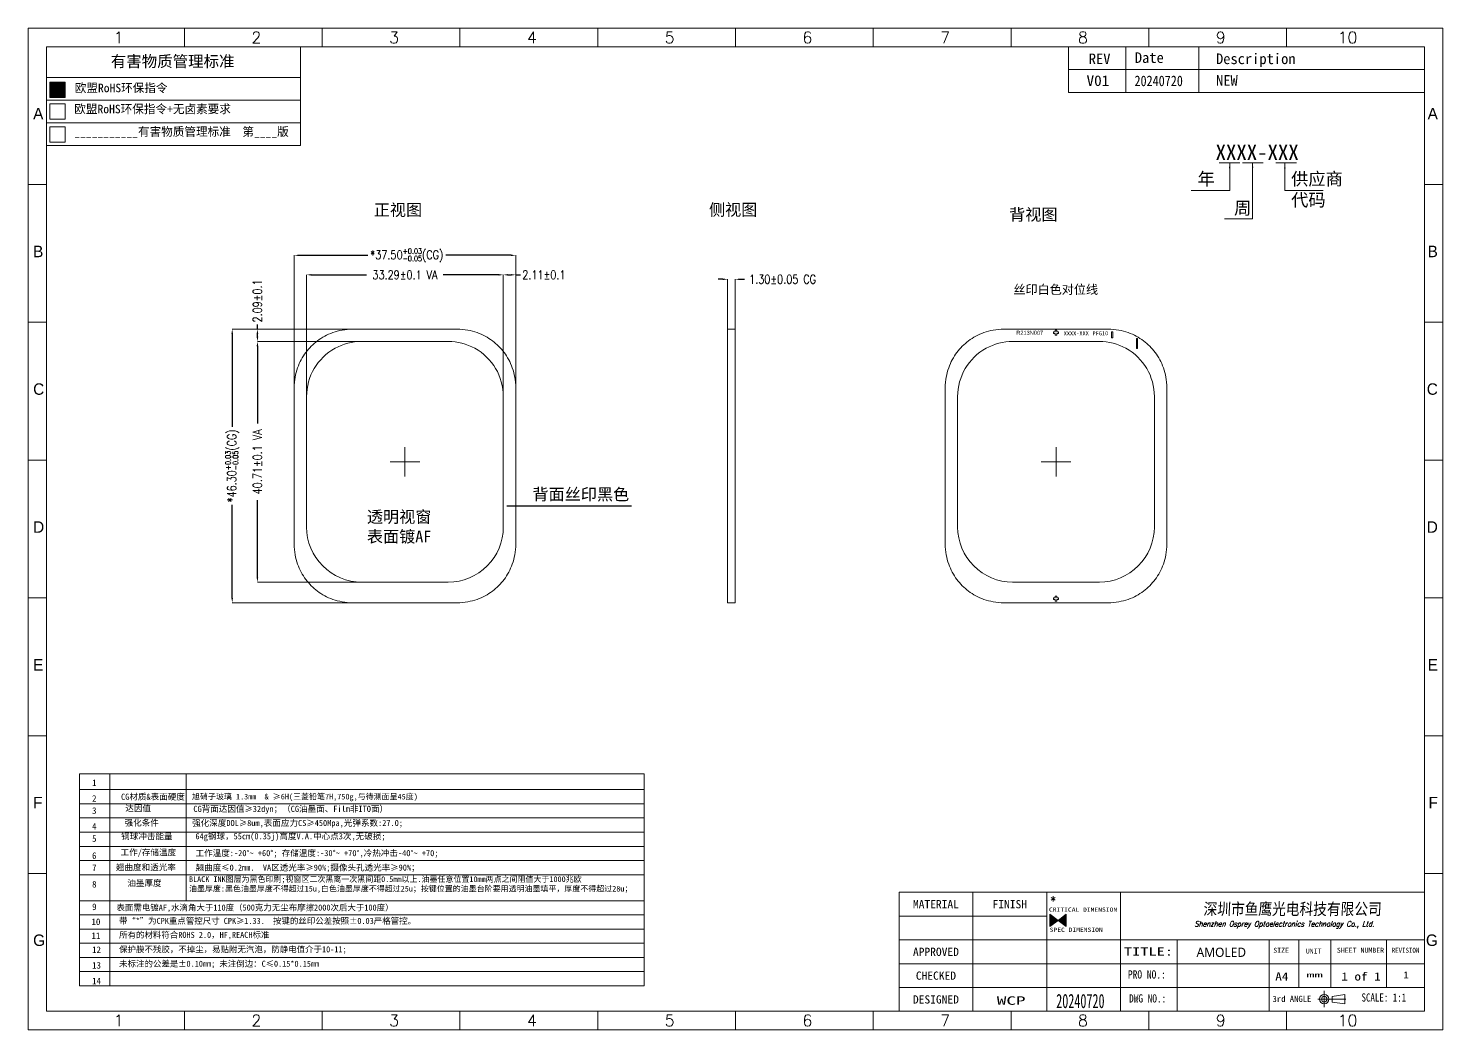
# Model space of a CAD drawing. Header units: millimetres. Extents: x 1134 to 2451, y -9 to 375.
# Drawn here: x 1851.3 to 2090.7, y 149.9 to 319.3 of the extents above; entities that cross this region are included whole.
import ezdxf
from ezdxf.enums import TextEntityAlignment as Align
from ezdxf.lldxf.tags import DXFTag

# ---------------------------------------------------------------- set-up
doc = ezdxf.new("R2010")
doc.units = ezdxf.units.MM
doc.layers.get('0').update_dxf_attribs({"lineweight": 5})
doc.layers.get('Defpoints').update_dxf_attribs({"lineweight": 5})
for name, color, linetype, lineweight in [('01 Copper', 3, 'Continuous', 5), ('DIM', 3, 'Continuous', 5), ('lens', 6, 'Continuous', 13), ('图框', 7, 'Continuous', 5)]:
    doc.layers.add(name, color=color, linetype=linetype, lineweight=lineweight)
doc.styles.add('Arial', font='')
doc.styles.add('RD', font='ROMAND.shx', dxfattribs={"width": 0.8})
doc.styles.get("Standard").update_dxf_attribs({"font": 'txt', "bigfont": 'gbcbig.shx'})
doc.styles.add('TEXTSTYLE_0', font='txt', dxfattribs={"width": 0.8})
doc.styles.add('宋', font='', dxfattribs={"height": 2})
doc.styles.add('宋体', font='')
doc.styles.add('常规', font='')
doc.styles.add('样式 3', font='italict.shx', dxfattribs={"width": 0.85, "oblique": 3})
doc.styles.add('汉字', font='')
doc.styles.add('黑体', font='')
doc.styles.get('Arial').set_extended_font_data('SimSun')
doc.styles.get('宋').set_extended_font_data('SimSun')
doc.styles.get('宋体').set_extended_font_data('SimSun')
doc.styles.get('常规').set_extended_font_data('SimSun')
doc.styles.get('汉字').set_extended_font_data('SimSun')
doc.styles.get('黑体').set_extended_font_data('SimHei')
tags = doc.linetypes.add('CENTER', pattern=[0.6, 0.375, -0.075, 0.075, -0.075]).pattern_tags.tags
tags[10:11] = [DXFTag(74, 4), DXFTag(75, 0), DXFTag(340, '0'), DXFTag(46, 1.0), DXFTag(50, 0.0), DXFTag(44, 0.0), DXFTag(45, 0.0)]
tags[8:9] = [DXFTag(74, 4), DXFTag(75, 0), DXFTag(340, '0'), DXFTag(46, 1.0), DXFTag(50, 0.0), DXFTag(44, 0.0), DXFTag(45, 0.0)]
tags[6:7] = [DXFTag(74, 4), DXFTag(75, 0), DXFTag(340, '0'), DXFTag(46, 1.0), DXFTag(50, 0.0), DXFTag(44, 0.0), DXFTag(45, 0.0)]
tags[4:5] = [DXFTag(74, 4), DXFTag(75, 0), DXFTag(340, '0'), DXFTag(46, 1.0), DXFTag(50, 0.0), DXFTag(44, 0.0), DXFTag(45, 0.0)]
doc.dimstyles.new('DIM', dxfattribs={"dimtxt": 1.5, "dimasz": 0.8, "dimexe": 0, "dimexo": 0.5, "dimgap": 0.11, "dimtad": 0, "dimzin": 1, "dimdsep": 46, "dimtxsty": 'RD', "dimcen": 0, "dimclrd": 256, "dimclre": 256, "dimclrt": 256, "dimadec": 0, "dimazin": 0, "dimtm": 1e-09, "dimtfac": 1, "dimtofl": 0, "dimtmove": 0, "dimatfit": 3, "dimfxl": 0, "dimlwe": -1, "dimarcsym": 0})

# ---------------------------------------------------------------- blocks, each defined once
blk = doc.blocks.new('*D97')
at = {"layer": 'Defpoints', "color": 0, "lineweight": 5, "transparency": 16777216}
for p in [(1933.81, 280.92), (1896.31, 255.2), (1933.81, 255.44)]:
    blk.add_point(p, dxfattribs=at)
at = {"layer": 'DIM', "transparency": 16777216}
for p, q in [((1896.31, 255.7), (1896.31, 280.92)), ((1933.81, 255.94), (1933.81, 280.92))]:
    blk.add_line(p, q, dxfattribs=at)
at = {"layer": 'DIM', "lineweight": -2, "transparency": 16777216}
for p, q in [((1897.11, 280.92), (1908.78, 280.92)), ((1933.01, 280.92), (1921.98, 280.92))]:
    blk.add_line(p, q, dxfattribs=at)
at = {"layer": 'DIM', "lineweight": 5, "transparency": 16777216}
for points in [[(1897.11, 281.05), (1897.11, 280.79), (1896.31, 280.92)], [(1933.01, 281.05), (1933.01, 280.79), (1933.81, 280.92)]]:
    blk.add_solid(points, dxfattribs=at)
at = {"layer": 'DIM', "lineweight": 5, "transparency": 16777216, "insert": (1915.38, 280.92), "char_height": 1.5, "attachment_point": 5, "style": 'RD'}
blk.add_mtext('\\A1;*37.50{\\H0.9;\\S+0.03^ -0.05;}(CG)', dxfattribs=at)
blk = doc.blocks.new('*D98')
at = {"layer": 'Defpoints', "color": 0, "lineweight": 5, "transparency": 16777216}
for p in [(1931.7, 277.62), (1898.41, 255.77), (1931.7, 254.75)]:
    blk.add_point(p, dxfattribs=at)
at = {"layer": 'DIM', "transparency": 16777216}
for p, q in [((1898.41, 256.27), (1898.41, 277.62)), ((1931.7, 255.25), (1931.7, 277.62))]:
    blk.add_line(p, q, dxfattribs=at)
at = {"layer": 'DIM', "lineweight": -2, "transparency": 16777216}
for p, q in [((1899.21, 277.62), (1908.58, 277.62)), ((1930.9, 277.62), (1921.54, 277.62))]:
    blk.add_line(p, q, dxfattribs=at)
at = {"layer": 'DIM', "lineweight": 5, "transparency": 16777216}
for points in [[(1899.21, 277.75), (1899.21, 277.49), (1898.41, 277.62)], [(1930.9, 277.75), (1930.9, 277.49), (1931.7, 277.62)]]:
    blk.add_solid(points, dxfattribs=at)
at = {"layer": 'DIM', "lineweight": 5, "transparency": 16777216, "insert": (1915.06, 277.62), "char_height": 1.5, "attachment_point": 5, "style": 'RD'}
blk.add_mtext('33.29%%P0.1 VA', dxfattribs=at)
blk = doc.blocks.new('*D99')
at = {"layer": 'Defpoints', "color": 0, "lineweight": 5, "transparency": 16777216}
for p in [(1912.16, 266.34), (1890.09, 225.63), (1910.34, 225.63)]:
    blk.add_point(p, dxfattribs=at)
at = {"layer": 'DIM', "transparency": 16777216}
for p, q in [((1911.66, 266.34), (1890.09, 266.34)), ((1909.84, 225.63), (1890.09, 225.63))]:
    blk.add_line(p, q, dxfattribs=at)
at = {"layer": 'DIM', "lineweight": -2, "transparency": 16777216}
for p, q in [((1890.09, 265.54), (1890.09, 252.46)), ((1890.09, 226.43), (1890.09, 239.5))]:
    blk.add_line(p, q, dxfattribs=at)
at = {"layer": 'DIM', "lineweight": 5, "transparency": 16777216}
for points in [[(1889.96, 265.54), (1890.23, 265.54), (1890.09, 266.34)], [(1889.96, 226.43), (1890.23, 226.43), (1890.09, 225.63)]]:
    blk.add_solid(points, dxfattribs=at)
at = {"layer": 'DIM', "lineweight": 5, "transparency": 16777216, "insert": (1890.09, 245.98), "char_height": 1.5, "attachment_point": 5, "rotation": 90, "style": 'RD'}
blk.add_mtext('40.71%%P0.1 VA', dxfattribs=at)
blk = doc.blocks.new('*D100')
at = {"layer": 'Defpoints', "color": 0, "lineweight": 5, "transparency": 16777216}
for p in [(1933.81, 277.62), (1931.7, 254.75), (1933.81, 255.44)]:
    blk.add_point(p, dxfattribs=at)
at = {"layer": 'DIM', "transparency": 16777216}
for p, q in [((1931.7, 255.25), (1931.7, 277.62)), ((1933.81, 255.94), (1933.81, 277.62))]:
    blk.add_line(p, q, dxfattribs=at)
at = {"layer": 'DIM', "lineweight": -2, "transparency": 16777216}
for p, q in [((1932.5, 277.62), (1933.01, 277.62)), ((1933.81, 277.62), (1934.61, 277.62))]:
    blk.add_line(p, q, dxfattribs=at)
at = {"layer": 'DIM', "lineweight": 5, "transparency": 16777216}
for points in [[(1932.5, 277.75), (1932.5, 277.49), (1931.7, 277.62)], [(1933.01, 277.75), (1933.01, 277.49), (1933.81, 277.62)]]:
    blk.add_solid(points, dxfattribs=at)
at = {"layer": 'DIM', "lineweight": 5, "transparency": 16777216, "insert": (1938.57, 277.62), "char_height": 1.5, "attachment_point": 5, "style": 'RD'}
blk.add_mtext('2.11%%P0.1', dxfattribs=at)
blk = doc.blocks.new('*D101')
at = {"layer": 'Defpoints', "color": 0, "lineweight": 5, "transparency": 16777216}
for p in [(1890.09, 268.43), (1910.36, 268.43), (1912.16, 266.34)]:
    blk.add_point(p, dxfattribs=at)
at = {"layer": 'DIM', "lineweight": -2, "transparency": 16777216}
for p, q in [((1890.09, 268.43), (1890.09, 269.23)), ((1890.09, 267.14), (1890.09, 267.63))]:
    blk.add_line(p, q, dxfattribs=at)
at = {"layer": 'DIM', "transparency": 16777216}
for p, q in [((1909.86, 268.43), (1890.09, 268.43)), ((1911.66, 266.34), (1890.09, 266.34))]:
    blk.add_line(p, q, dxfattribs=at)
at = {"layer": 'DIM', "lineweight": 5, "transparency": 16777216}
for points in [[(1889.96, 267.63), (1890.23, 267.63), (1890.09, 268.43)], [(1889.96, 267.14), (1890.23, 267.14), (1890.09, 266.34)]]:
    blk.add_solid(points, dxfattribs=at)
at = {"layer": 'DIM', "lineweight": 5, "transparency": 16777216, "insert": (1890.09, 273.2), "char_height": 1.5, "attachment_point": 5, "rotation": 90, "style": 'RD'}
blk.add_mtext('2.09%%P0.1', dxfattribs=at)
blk = doc.blocks.new('*D102')
at = {"layer": 'Defpoints', "color": 0, "lineweight": 5, "transparency": 16777216}
for p in [(1910.36, 268.43), (1885.83, 222.13), (1911.99, 222.13)]:
    blk.add_point(p, dxfattribs=at)
at = {"layer": 'DIM', "transparency": 16777216}
for p, q in [((1909.86, 268.43), (1885.83, 268.43)), ((1911.49, 222.13), (1885.83, 222.13))]:
    blk.add_line(p, q, dxfattribs=at)
at = {"layer": 'DIM', "lineweight": -2, "transparency": 16777216}
for p, q in [((1885.83, 267.63), (1885.83, 251.88)), ((1885.83, 222.93), (1885.83, 238.68))]:
    blk.add_line(p, q, dxfattribs=at)
at = {"layer": 'DIM', "lineweight": 5, "transparency": 16777216}
for points in [[(1885.69, 267.63), (1885.96, 267.63), (1885.83, 268.43)], [(1885.69, 222.93), (1885.96, 222.93), (1885.83, 222.13)]]:
    blk.add_solid(points, dxfattribs=at)
at = {"layer": 'DIM', "lineweight": 5, "transparency": 16777216, "insert": (1885.83, 245.28), "char_height": 1.5, "attachment_point": 5, "rotation": 90, "style": 'RD'}
blk.add_mtext('\\A1;*46.30{\\H0.9;\\S+0.03^ -0.05;}(CG)', dxfattribs=at)
blk = doc.blocks.new('*D103')
at = {"layer": 'Defpoints', "color": 0, "lineweight": 5, "transparency": 16777216}
for p in [(1969.65, 276.87), (1969.65, 267.38), (1970.95, 267.35)]:
    blk.add_point(p, dxfattribs=at)
at = {"layer": 'DIM', "lineweight": -2, "transparency": 16777216}
for p, q in [((1968.85, 276.87), (1968.05, 276.87)), ((1971.75, 276.87), (1972.55, 276.87))]:
    blk.add_line(p, q, dxfattribs=at)
at = {"layer": 'DIM', "transparency": 16777216}
for p, q in [((1969.65, 267.88), (1969.65, 276.87)), ((1970.95, 267.85), (1970.95, 276.87))]:
    blk.add_line(p, q, dxfattribs=at)
at = {"layer": 'DIM', "lineweight": 5, "transparency": 16777216}
for points in [[(1968.85, 277), (1968.85, 276.73), (1969.65, 276.87)], [(1971.75, 277), (1971.75, 276.73), (1970.95, 276.87)]]:
    blk.add_solid(points, dxfattribs=at)
at = {"layer": 'DIM', "lineweight": 5, "transparency": 16777216, "insert": (1978.97, 276.87), "char_height": 1.5, "attachment_point": 5, "style": 'RD'}
blk.add_mtext('1.30%%P0.05 CG', dxfattribs=at)
blk = doc.blocks.new('R213NRK-007-PFG10-CVL-V01-A')
at = {"color": 1, "linetype": 'CENTER', "lineweight": 5}
for p, q in [((1995.04, 278.54), (1995.04, 283.54)), ((1992.54, 281.04), (1997.54, 281.04))]:
    blk.add_line(p, q, dxfattribs=at)
at = {"layer": 'lens'}
for points in [[(1986.24, 303.49), (2003.84, 303.49)], [(1976.29, 293.54), (1976.29, 267.14)], [(2013.79, 293.54), (2013.79, 267.14)], [(2003.84, 257.19), (1986.24, 257.19)]]:
    blk.add_lwpolyline(points, dxfattribs=at)
at = {"layer": 'lens', "ltscale": 0.02}
for points in [[(1983.21, 300.25, 0.273459), (1978.39, 292.1, 0.273459)], [(1987.69, 301.4, 0.126503), (1983.21, 300.25, 0.126503)], [(2006.86, 300.25, 0.126503), (2002.38, 301.4, 0.126503)], [(2011.68, 292.1, 0.273453), (2006.86, 300.25, 0.273453)], [(1978.39, 292.1), (1978.39, 269.99, 0.414214), (1987.69, 260.69), (2002.38, 260.69, 0.414214), (2011.68, 269.99), (2011.68, 292.1)]]:
    blk.add_lwpolyline(points, format="xyb", dxfattribs=at)
blk.add_lwpolyline([(1987.69, 301.4), (2002.38, 301.4)], dxfattribs=at)
at = {"layer": 'lens'}
for points in [[(1976.29, 293.54), (1976.29, 294.21), (1976.41, 295.41), (1976.83, 296.97), (1977.45, 298.35), (1978.22, 299.56), (1979.15, 300.63), (1980.21, 301.55), (1981.43, 302.33), (1982.8, 302.94), (1984.37, 303.37), (1985.57, 303.49), (1986.24, 303.49)], [(2013.79, 293.54), (2013.79, 294.21), (2013.66, 295.41), (2013.24, 296.97), (2012.62, 298.35), (2011.85, 299.56), (2010.92, 300.63), (2009.86, 301.55), (2008.64, 302.33), (2007.27, 302.94), (2005.7, 303.37), (2004.5, 303.49), (2003.84, 303.49)], [(1976.29, 267.14), (1976.29, 266.48), (1976.41, 265.27), (1976.83, 263.71), (1977.45, 262.33), (1978.22, 261.12), (1979.15, 260.05), (1980.21, 259.13), (1981.43, 258.35), (1982.8, 257.74), (1984.37, 257.31), (1985.57, 257.19), (1986.24, 257.19)], [(2013.79, 267.14), (2013.79, 266.48), (2013.66, 265.27), (2013.24, 263.71), (2012.62, 262.33), (2011.85, 261.12), (2010.92, 260.05), (2009.86, 259.13), (2008.64, 258.35), (2007.27, 257.74), (2005.7, 257.31), (2004.5, 257.19), (2003.84, 257.19)]]:
    blk.add_open_spline(points, degree=3, dxfattribs=at)
blk = doc.blocks.new('R213NRK-007-PFG10-CVL-V01-B')
at = {"layer": 'lens'}
blk.add_lwpolyline([(2049.63, 257.19), (2050.93, 257.19), (2050.93, 303.49), (2049.63, 303.49)], close=True, dxfattribs=at)
blk = doc.blocks.new('R213NRK-007-PFG10-CVL-V01-C')
at = {"color": 1, "linetype": 'CENTER', "lineweight": 5}
for p, q in [((2105.23, 278.54), (2105.23, 283.54)), ((2102.73, 281.04), (2107.73, 281.04))]:
    blk.add_line(p, q, dxfattribs=at)
at = {"color": 7, "lineweight": 5}
for points in [[(2105.1, 302.77), (2105.1, 302.47), (2105.35, 302.47), (2105.35, 302.77), (2105.65, 302.77), (2105.65, 303.02), (2105.35, 303.02), (2105.35, 303.32), (2105.1, 303.32), (2105.1, 303.02), (2104.8, 303.02), (2104.8, 302.77)], [(2114.83, 302), (2114.83, 303.03), (2114.63, 303.03), (2114.63, 302)], [(2118.83, 300.22), (2119.03, 300.22), (2119.03, 301.89), (2118.83, 301.89)], [(2105.1, 258.02), (2105.1, 258.32), (2105.35, 258.32), (2105.35, 258.02), (2105.65, 258.02), (2105.65, 257.77), (2105.35, 257.77), (2105.35, 257.47), (2105.1, 257.47), (2105.1, 257.77), (2104.8, 257.77), (2104.8, 258.02)]]:
    blk.add_lwpolyline(points, close=True, dxfattribs=at)
at = {"layer": 'lens'}
for points in [[(2114.03, 303.49), (2096.43, 303.49)], [(2086.48, 267.14), (2086.48, 293.54)], [(2123.98, 293.54), (2123.98, 267.14)], [(2114.03, 257.19), (2096.43, 257.19)]]:
    blk.add_lwpolyline(points, dxfattribs=at)
at = {"layer": 'lens', "ltscale": 0.02}
for points in [[(2093.4, 300.25, 0.273459), (2088.58, 292.1, 0.273459)], [(2097.88, 301.4, 0.126503), (2093.4, 300.25, 0.126503)], [(2117.06, 300.25, 0.126503), (2112.57, 301.4, 0.126503)], [(2121.87, 292.1, 0.273453), (2117.06, 300.25, 0.273453)], [(2088.58, 292.1), (2088.58, 269.99, 0.414214), (2097.88, 260.69), (2112.57, 260.69, 0.414214), (2121.87, 269.99), (2121.87, 292.1)]]:
    blk.add_lwpolyline(points, format="xyb", dxfattribs=at)
blk.add_lwpolyline([(2097.88, 301.4), (2112.57, 301.4)], dxfattribs=at)
at = {"layer": 'lens'}
for points in [[(2086.48, 293.54), (2086.48, 294.21), (2086.6, 295.41), (2087.03, 296.97), (2087.64, 298.35), (2088.42, 299.56), (2089.34, 300.63), (2090.41, 301.55), (2091.62, 302.33), (2093, 302.94), (2094.56, 303.37), (2095.76, 303.49), (2096.43, 303.49)], [(2114.03, 303.49), (2114.69, 303.49), (2115.9, 303.37), (2117.46, 302.94), (2118.84, 302.33), (2120.05, 301.55), (2121.12, 300.63), (2122.04, 299.56), (2122.82, 298.35), (2123.43, 296.97), (2123.86, 295.41), (2123.98, 294.21), (2123.98, 293.54)], [(2096.43, 257.19), (2095.76, 257.19), (2094.56, 257.31), (2093, 257.74), (2091.62, 258.35), (2090.41, 259.13), (2089.34, 260.05), (2088.42, 261.12), (2087.64, 262.33), (2087.03, 263.71), (2086.6, 265.27), (2086.48, 266.48), (2086.48, 267.14)], [(2123.98, 267.14), (2123.98, 266.48), (2123.86, 265.27), (2123.43, 263.71), (2122.82, 262.33), (2122.04, 261.12), (2121.12, 260.05), (2120.05, 259.13), (2118.84, 258.35), (2117.46, 257.74), (2115.9, 257.31), (2114.69, 257.19), (2114.03, 257.19)]]:
    blk.add_open_spline(points, degree=3, dxfattribs=at)
at = {"color": 7, "lineweight": 5, "style": '宋体'}
for s, p in [('XXXX-XXX', (2106.53, 302.43)), ('PFG10', (2111.4, 302.43))]:
    blk.add_text(s, height=0.68, rotation=0.4479, dxfattribs=at).set_placement(p)
at = {"color": 7, "lineweight": 0, "insert": (2103.05, 302.53), "char_height": 0.68, "width": 4.8677, "attachment_point": 9, "rotation": 0.0659, "style": '宋体'}
blk.add_mtext('{\\fArial|b0|i0|c134|p34;R\\fArial|b0|i0|c0|p34;213N\\fArial|b0|i0|c134|p34;0\\fArial|b0|i0|c0|p34;07}', dxfattribs=at)

msp = doc.modelspace()

# ---------------------------------------------------------------- hatches: boundary and pattern name
at = {"layer": '图框', "lineweight": 5}
msp.add_hatch(color=3, dxfattribs=at).paths.add_polyline_path([(1854.9714, 310.2209), (1854.9714, 307.6343), (1857.558, 307.6343), (1857.558, 310.2209)])

# ---------------------------------------------------------------- linework, layer by layer
at = {"lineweight": 5}
for p, q in [((2052.8611, 296.5665), (2056.3577, 296.5665)), ((2056.7918, 296.5665), (2060.2885, 296.5665)), ((2062.4223, 296.5665), (2065.919, 296.5665))]:
    msp.add_line(p, q, dxfattribs=at)
at = {"layer": 'DIM'}
for points in [[(1859.9756, 157.3153), (1859.9756, 193.1557), (1955.565, 193.1557), (1955.565, 157.3153)], [(1865.0872, 193.1557), (1865.0872, 157.3153)]]:
    msp.add_lwpolyline(points, dxfattribs=at)
at = {"layer": 'DIM', "flags": 128}
for points in [[(1878.0147, 193.1557), (1878.0147, 171.7153)], [(1955.565, 190.5095), (1859.9756, 190.5095)], [(1955.565, 188.1095), (1859.9756, 188.1095)], [(1955.565, 185.7095), (1859.9756, 185.7095)], [(1955.565, 183.3095), (1859.9756, 183.3095)], [(1955.565, 180.9095), (1859.9756, 180.9095)], [(1955.565, 178.5095), (1859.9756, 178.5095)], [(1955.565, 176.1095), (1859.9756, 176.1095)], [(1955.565, 171.7153), (1859.9756, 171.7153)], [(1955.565, 169.3153), (1859.9756, 169.3153)], [(1955.565, 166.9153), (1859.9756, 166.9153)], [(1955.565, 164.5153), (1859.9756, 164.5153)], [(1955.565, 162.1153), (1859.9756, 162.1153)], [(1955.565, 159.7153), (1859.9756, 159.7153)], [(1955.565, 157.3153), (1859.9756, 157.3153)]]:
    msp.add_lwpolyline(points, dxfattribs=at)
at = {"layer": '图框', "color": 7, "linetype": 'ByBlock', "lineweight": 5, "ltscale": 0.55}
for p, q in [((1877.7384, 316.229), (1877.7384, 319.3382)), ((1901.0544, 316.229), (1901.0544, 319.3382)), ((1924.3704, 316.229), (1924.3704, 319.3382)), ((1947.6864, 316.229), (1947.6864, 319.3382)), ((1971.0024, 316.229), (1971.0024, 319.3382)), ((1994.3184, 316.229), (1994.3184, 319.3382)), ((2017.6344, 316.229), (2017.6344, 319.3382)), ((2040.9504, 316.229), (2040.9504, 319.3382)), ((2064.2664, 316.229), (2064.2664, 319.3382)), ((1854.4224, 152.9935), (1854.4224, 316.229)), ((1854.4224, 316.229), (2087.5824, 316.229)), ((2027.3578, 308.4558), (2027.3578, 316.229)), ((2037.0743, 308.4558), (2037.0743, 316.2094)), ((2049.4327, 308.4558), (2049.4327, 316.229)), ((2087.5824, 316.229), (2087.5824, 152.9935)), ((2087.5824, 312.3424), (2027.3578, 312.3424)), ((2027.3578, 308.4558), (2087.5824, 308.4558)), ((1851.3131, 292.9095), (1854.4224, 292.9095)), ((2090.6917, 292.9095), (2087.5824, 292.9095)), ((1851.3131, 269.5901), (1854.4224, 269.5901)), ((2090.6917, 269.5901), (2087.5824, 269.5901)), ((1851.3131, 246.2707), (1854.4224, 246.2707)), ((2090.6917, 246.2707), (2087.5824, 246.2707)), ((1851.3131, 222.9512), (1854.4224, 222.9512)), ((2090.6917, 222.9512), (2087.5824, 222.9512)), ((1851.3131, 199.6318), (1854.4224, 199.6318)), ((2090.6917, 199.6318), (2087.5824, 199.6318)), ((1851.3131, 176.3124), (1854.4224, 176.3124)), ((2090.6917, 176.3124), (2087.5824, 176.3124)), ((2087.5824, 152.9935), (1854.4224, 152.9935)), ((1877.7384, 152.9935), (1877.7384, 149.8842)), ((1901.0544, 152.9935), (1901.0544, 149.8842)), ((1924.3704, 152.9935), (1924.3704, 149.8842)), ((1947.6864, 152.9935), (1947.6864, 149.8842)), ((1971.0024, 152.9935), (1971.0024, 149.8842)), ((1971.0024, 152.9935), (1971.0024, 149.8842)), ((1994.3184, 152.9935), (1994.3184, 149.8842)), ((2017.6344, 152.9935), (2017.6344, 149.8842)), ((2040.9504, 152.9935), (2040.9504, 149.8842)), ((2064.2664, 152.9935), (2064.2664, 149.8842))]:
    msp.add_line(p, q, dxfattribs=at)
at = {"layer": '图框', "linetype": 'Continuous', "lineweight": 5}
for p, q in [((1998.6743, 152.9935), (1998.6743, 173.1367)), ((2011.177, 152.9935), (2011.177, 173.1367)), ((2023.6797, 152.9935), (2023.6797, 173.1367)), ((2036.1824, 152.9935), (2036.1824, 173.1367)), ((2023.6797, 169.1081), (1998.6743, 169.1081)), ((2036.1824, 165.0794), (1998.6743, 165.0794)), ((2036.1824, 165.0794), (2087.5824, 165.0794)), ((2045.7571, 152.9935), (2045.7571, 165.0794)), ((2061.3265, 152.9935), (2061.3265, 165.0794)), ((2066.3187, 157.0221), (2066.3187, 165.0794)), ((2071.7322, 157.0221), (2071.7322, 165.0794)), ((2081.2009, 157.0221), (2081.2009, 165.0794)), ((2036.1824, 161.0508), (1998.6743, 161.0508)), ((2036.1824, 161.0508), (2087.5824, 161.0508)), ((2036.1824, 157.0221), (1998.6743, 157.0221)), ((2036.1824, 157.0221), (2087.5824, 157.0221))]:
    msp.add_line(p, q, dxfattribs=at)
at = {"layer": '图框', "color": 0, "lineweight": 5}
msp.add_line((1998.6743, 173.1367), (2087.5824, 173.1367), dxfattribs=at)
at = {"layer": '图框', "color": 1, "linetype": 'Continuous'}
for p, q in [((2024.1941, 169.4138), (2025.5833, 168.3719)), ((2024.1941, 169.4138), (2024.1941, 167.33)), ((2024.1941, 169.3821), (2024.2122, 169.4002)), ((2024.1941, 169.2885), (2024.2657, 169.3601)), ((2024.1941, 169.195), (2024.3192, 169.32)), ((2024.1941, 169.1014), (2024.3726, 169.2799)), ((2024.1941, 169.0078), (2024.4261, 169.2398)), ((2024.1941, 168.9143), (2024.4796, 169.1997)), ((2024.1941, 168.8207), (2024.533, 169.1596)), ((2024.1941, 168.7271), (2024.5865, 169.1195)), ((2024.1941, 168.6336), (2024.64, 169.0794)), ((2024.1941, 168.54), (2024.6934, 169.0393)), ((2024.1941, 168.4464), (2024.7469, 168.9992)), ((2024.1941, 168.3529), (2024.8004, 168.9591)), ((2024.1941, 168.2593), (2024.8538, 168.919)), ((2024.1941, 168.1657), (2024.9073, 168.8789)), ((2024.1941, 168.0722), (2024.9607, 168.8388)), ((2024.1941, 167.9786), (2025.0142, 168.7987)), ((2024.1941, 167.8851), (2025.0677, 168.7586)), ((2024.1941, 167.7915), (2025.1211, 168.7185)), ((2024.1941, 167.6979), (2025.1746, 168.6784)), ((2024.1941, 167.6044), (2025.2281, 168.6383)), ((2024.1941, 167.5108), (2025.2815, 168.5982)), ((2024.1941, 167.4172), (2025.335, 168.5581)), ((2025.5833, 168.3719), (2024.1941, 167.33)), ((2024.2196, 167.3491), (2025.3885, 168.518)), ((2024.5938, 167.6298), (2025.4419, 168.4779)), ((2024.9681, 167.9105), (2025.4954, 168.4378)), ((2025.3423, 168.1912), (2025.5489, 168.3977)), ((2026.9725, 169.4138), (2025.5833, 168.3719)), ((2025.5833, 168.3719), (2026.9725, 167.33)), ((2025.6023, 168.3576), (2025.7166, 168.4719)), ((2025.6558, 168.3175), (2026.0908, 168.7526)), ((2025.7093, 168.2774), (2026.4651, 169.0333)), ((2025.7627, 168.2373), (2026.8394, 169.314)), ((2025.8162, 168.1972), (2026.9725, 169.3535)), ((2025.8697, 168.1571), (2026.9725, 169.26)), ((2025.9231, 168.117), (2026.9725, 169.1664)), ((2025.9766, 168.0769), (2026.9725, 169.0728)), ((2026.0301, 168.0368), (2026.9725, 168.9793)), ((2026.0835, 167.9967), (2026.9725, 168.8857)), ((2026.137, 167.9566), (2026.9725, 168.7921)), ((2026.1905, 167.9165), (2026.9725, 168.6986)), ((2026.2439, 167.8764), (2026.9725, 168.605)), ((2026.2974, 167.8364), (2026.9725, 168.5114)), ((2026.3508, 167.7963), (2026.9725, 168.4179)), ((2026.4043, 167.7562), (2026.9725, 168.3243)), ((2026.4578, 167.7161), (2026.9725, 168.2308)), ((2026.5112, 167.676), (2026.9725, 168.1372)), ((2026.5647, 167.6359), (2026.9725, 168.0436)), ((2026.6182, 167.5958), (2026.9725, 167.9501)), ((2026.6716, 167.5557), (2026.9725, 167.8565)), ((2026.7251, 167.5156), (2026.9725, 167.7629)), ((2026.7786, 167.4755), (2026.9725, 167.6694)), ((2026.832, 167.4354), (2026.9725, 167.5758)), ((2026.9725, 169.4138), (2026.9725, 167.33)), ((2026.8855, 167.3953), (2026.9725, 167.4822)), ((2026.939, 167.3552), (2026.9725, 167.3887))]:
    msp.add_line(p, q, dxfattribs=at)
at = {"layer": '图框', "linetype": 'Continuous'}
msp.add_line((2070.6452, 156.4727), (2070.6452, 153.6943), dxfattribs=at)
at = {"layer": '图框', "color": 7, "linetype": 'Continuous'}
for p, q in [((2071.9728, 155.5147), (2074.1079, 155.8575)), ((2074.1079, 155.8575), (2074.1079, 154.2685)), ((2069.5777, 155.0493), (2074.3132, 155.0493)), ((2071.9728, 155.5147), (2071.9728, 154.5292)), ((2071.9728, 154.5292), (2074.1079, 154.2685))]:
    msp.add_line(p, q, dxfattribs=at)
at = {"layer": '图框', "color": 7, "linetype": 'ByBlock', "lineweight": 5, "ltscale": 0.55}
msp.add_lwpolyline([(1851.3131, 319.3382), (2090.6917, 319.3382), (2090.6917, 149.8842), (1851.3131, 149.8842)], close=True, dxfattribs=at)
at = {"layer": '图框', "color": 1, "lineweight": 5}
for points in [[(1854.4224, 316.229), (1897.3786, 316.229), (1897.3786, 299.5075), (1854.4224, 299.5075)], [(1854.9714, 307.6343), (1857.558, 307.6343), (1857.558, 310.2209), (1854.9714, 310.2209)], [(1854.9714, 303.9828), (1857.558, 303.9828), (1857.558, 306.5694), (1854.9714, 306.5694)], [(1854.9714, 300.0609), (1857.558, 300.0609), (1857.558, 302.6476), (1854.9714, 302.6476)]]:
    msp.add_lwpolyline(points, close=True, dxfattribs=at)
at = {"layer": '图框', "color": 1, "linetype": 'Continuous', "lineweight": 5}
for points in [[(1854.4224, 311.0035), (1897.3786, 311.0035)], [(1854.4224, 307.1715), (1897.3786, 307.1715)], [(1854.4224, 303.3395), (1897.3786, 303.3395)]]:
    msp.add_lwpolyline(points, dxfattribs=at)
at = {"layer": '图框', "color": 7, "linetype": 'Continuous'}
for centre, radius in [((2070.6452, 155.063), 0.7945), ((2070.6452, 155.0493), 0.4653)]:
    msp.add_circle(centre, radius, dxfattribs=at)

# ---------------------------------------------------------------- block references
at = {"layer": 'DIM', "lineweight": 5}
for name in ['R213NRK-007-PFG10-CVL-V01-A', 'R213NRK-007-PFG10-CVL-V01-B', 'R213NRK-007-PFG10-CVL-V01-C']:
    msp.add_blockref(name, (-79.9785, -35.0607), dxfattribs=at)

# ---------------------------------------------------------------- texts
at = {"layer": '01 Copper', "color": 0, "linetype": 'ByBlock', "insert": (2059.2861, 298.3673, -6.1383), "char_height": 2.584763, "width": 68.341575, "attachment_point": 5, "style": 'Arial'}
msp.add_mtext('{\\fKaiTi|b0|i0|c134|p49;XXXX-XXX}', dxfattribs=at)
at = {"layer": 'DIM', "width": 8.928994, "attachment_point": 1, "style": 'Arial'}
for s, insert, char_height in [('年', (2049.1993, 294.9273), 2.1403), ('供应商代码', (2065.0338, 294.9273), 2.14032), ('周', (2055.3723, 289.9894), 2.1403)]:
    msp.add_mtext(s, dxfattribs=dict(at, insert=insert, char_height=char_height))
at = {"layer": 'DIM', "lineweight": 5, "char_height": 2}
for s, insert, width, attachment_point in [('{\\fSimSun|b0|i0|c134|p54;正视图}', (1913.8726, 288.4956), 33.761893, 5), ('{\\fSimSun|b0|i0|c134|p54;侧视图}', (1970.608, 288.5263), 33.761893, 5), ('{\\fSimSun|b0|i0|c134|p54;背视图}', (2021.4082, 287.7026), 33.761893, 5), ('{\\fSimSun|b0|i0|c134|p2;背面丝印黑色}', (1944.8262, 240.3716, -24.5534), 33.761893, 5), ('{\\fSimSun|b0|i0|c134|p2;透明视窗\\P表面镀AF}', (1908.6229, 237.6757), 17.066172, 1)]:
    msp.add_mtext(s, dxfattribs=dict(at, insert=insert, width=width, attachment_point=attachment_point))
at = {"layer": 'DIM', "lineweight": 5, "insert": (2018.0411, 275.8842), "char_height": 1.5, "width": 41.927848, "attachment_point": 1, "style": '黑体'}
msp.add_mtext('丝印白色对位线', dxfattribs=at)
at = {"layer": 'DIM', "ltscale": 0.05, "attachment_point": 1, "style": '常规'}
for s, insert, char_height, width in [('1', (1862.1069, 192.2131), 1.1088, 4.724663), ('2', (1862.1069, 189.5668), 1.1088, 4.724663), ('{\\C4;CG材质&表面硬度}', (1867.0081, 189.8222), 1.034857, 12.047756), ('{\\C3;旭硝子\\C4;玻璃 1.3mm  & }≥6H{\\fSimSun|b0|i0|c134|p54;\\C4;(三菱铅笔7H,750g,与待测面呈45度)}', (1879.0065, 189.8151), 0.966296, 42.336298), ('3', (1862.1069, 187.5048), 1.1088, 4.724663), ('达因值', (1867.7352, 187.8855), 1.03486, 9.728202), ('CG背面达因值≥32dyn；（CG油墨面、Film非ITO面）', (1879.2471, 187.7715), 1.034857, 38.812276), ('4', (1862.1069, 184.8586), 1.1088, 4.724663), ('{\\C4;强化条件}', (1867.6198, 185.4156), 1.03486, 9.728202), ('强化深度DOL≥8um,表面应力CS≥{\\C1;450}Mpa,{\\C1;光弹系数:27.0;}', (1879.0396, 185.3773), 1.034857, 64.71365), ('5', (1862.1069, 182.7966), 1.1088, 4.724663), ('{\\C4;钢球冲击能量}', (1867.0346, 183.1186), 1.034857, 9.728202), ('{\\C4;64g钢球，55cm(0.35j)高度V.A.中心点3次,无破损;}', (1879.6021, 183.1391), 1.034857, 41.769643), ('6', (1862.1069, 179.8971), 1.1088, 4.724663), ('工作/存储温度', (1866.9307, 180.408), 1.03486, 15.523053), ('{\\C4;工作温度:-20°~ +60°; 存储温度:-30°~ +70°,冷热冲击-40°~ +70;}', (1879.6226, 180.2882), 1.034857, 52.474809), ('7', (1862.1069, 177.8241), 1.1088, 4.724663), ('{\\C4;翘曲度和透光率}', (1866.1445, 177.8685), 1.034857, 14.202194), ('{\\C4;翘曲度}≤0.2{\\C4;mm.  VA区透光率}≥90%;摄像头孔透光率≥90%；', (1879.6226, 177.8365), 1.034857, 64.328126), ('8', (1862.1069, 175.0513), 1.1088, 4.724663), ('{\\C4;油墨厚度}', (1868.0786, 175.2079), 1.03486, 14.202194), ('{\\C4;BLACK\\fSimSun|b0|i0|c238|p2; \\fSimSun|b0|i0|c134|p2;INK图层为黑色印刷;}视窗区二次黑离一次黑间距0.5{\\C4;mm以上}.{\\C1;油墨任意位置10mm两点之间阻值大于1000兆欧\\C4; \\P}油墨厚度:黑色油墨厚度不得超过15u,白色油墨厚度不得超过25u；按键位置的油墨台阶要用透明油墨填平，厚度不得超过28u；', (1878.5145, 175.8393), 0.9638116, 93.080582), ('9', (1862.1069, 171.2333), 1.1088, 4.724663), ('{\\fSimSun|b0|i0|c134|p54;\\C3;表面需电镀AF,水滴角大于110度（\\fNSimSun|b0|i0|c134|p49;500克力无尘布摩擦2000次后大于100度\\fSimSun|b0|i0|c134|p54;）}', (1866.2331, 171.065), 1.0220815, 72.83277), ('10', (1862.0063, 168.7007), 1.10877, 4.724663), ('带“*”为CPK重点管控尺寸 CPK≥1.33.  按键的丝印公差按照±0.03严格管控。', (1866.6825, 168.8114), 1.022081, 72.83277), ('11', (1862.0063, 166.3559), 1.10877, 4.724663), ('所有的材料符合ROHS 2.0，HF,REACH标准', (1866.6825, 166.4422), 1.022081, 72.83277), ('12', (1862.1069, 163.9798), 1.10877, 4.724663), ('{\\C4;保护膜不残胶，不掉尘，易贴附无汽泡，防静电值介于10-11;}', (1866.6825, 164.0028), 1.022081, 72.83277), ('13', (1862.1069, 161.3335), 1.10877, 4.724663), ('未标注的公差是±0.10mm; 未注倒边：C≤0.15*0.15mm', (1866.6825, 161.5634), 1.022081, 72.83277), ('14', (1862.1069, 158.6873), 1.10877, 4.724663)]:
    msp.add_mtext(s, dxfattribs=dict(at, insert=insert, char_height=char_height, width=width))
at = {"layer": '图框', "linetype": 'Continuous', "lineweight": 5}
for s, height, style, width, p, p2 in [('V01', 1.788, '汉字', 1.003536, (2030.4135, 309.5844), (2034.2628, 309.5844)), ('20240720', 1.788, '汉字', 0.80001, (2038.5307, 309.5482), (2046.7136, 309.5482)), ('MATERIAL', 1.38919, 'TEXTSTYLE_0', 0.763636, (2001.036, 170.4278), (2008.8154, 170.4278)), ('FINISH', 1.38919, 'TEXTSTYLE_0', 0.84, (2014.5111, 170.4278), (2020.3457, 170.4278)), ('CRITICAL DIMENSION', 0.712654, 'TEXTSTYLE_0', 0.991837, (2024.0548, 169.8489), (2035.5998, 169.8489)), ('SPEC DIMENSION', 0.712654, 'TEXTSTYLE_0', 0.969231, (2024.17, 166.4328), (2033.1494, 166.4328)), ('APPROVED', 1.38919, 'TEXTSTYLE_0', 0.7, (2001.036, 162.3705), (2008.8154, 162.3705)), ('TITLE:', 1.38919, 'TEXTSTYLE_0', 1.281601, (2036.7436, 162.4334), (2045.0521, 162.4334)), ('SIZE', 0.83351, 'TEXTSTYLE_0', 0.96, (2062.0141, 162.9133), (2064.6813, 162.9133)), ('UNIT', 0.83351, 'TEXTSTYLE_0', 0.96, (2067.5143, 162.7754), (2070.1816, 162.7754)), ('SHEET NUMBER', 0.833513, 'TEXTSTYLE_0', 0.822857, (2072.7775, 162.9133), (2080.7793, 162.9133)), ('REVISION', 0.83351, 'TEXTSTYLE_0', 0.763636, (2082.0649, 162.9133), (2086.7325, 162.9133)), ('CHECKED', 1.38919, 'TEXTSTYLE_0', 0.735, (2001.5222, 158.3419), (2008.3292, 158.3419)), ('PRO NO.:', 1.38919, 'TEXTSTYLE_0', 0.728598, (2037.4143, 158.5416), (2043.8246, 158.5416)), ('A4', 1.38919, 'TEXTSTYLE_0', 0.96, (2062.3532, 158.2004), (2064.5759, 158.2004)), ('mm', 0.83351, 'TEXTSTYLE_0', 2, (2067.6068, 158.752), (2070.3852, 158.752)), ('1', 1.3892, 'TEXTSTYLE_0', 2.4, (2073.5295, 158.2004), (2074.6409, 158.2004)), (' of ', 1.38919, 'TEXTSTYLE_0', 0.8, (2074.6409, 158.2004), (2079.0863, 158.2004)), ('1', 1.3892, 'TEXTSTYLE_0', 2.4, (2079.0863, 158.2004), (2080.1976, 158.2004)), ('DESIGNED', 1.38919, 'TEXTSTYLE_0', 0.763636, (2001.036, 154.3132), (2008.8154, 154.3132)), ('20240720', 2.4, '宋', 0.596007, (2025.2795, 153.5451), (2033.4624, 153.5451)), ('DWG NO.:', 1.38919, 'TEXTSTYLE_0', 0.6793, (2037.6119, 154.4853), (2043.903, 154.4853)), ('   3rd ANGLE', 1.041891, 'TEXTSTYLE_0', 0.72, (2059.7029, 154.5802), (2068.4548, 154.5802)), ('WCP', 1.42851, '宋', 1.589353, (2015.2234, 154.0999), (2020.094, 154.0999))]:
    msp.add_text(s, height=height, dxfattribs=dict(at, style=style, width=width)).set_placement(p, p2, align=Align.FIT)
at = {"layer": '图框', "color": 7, "linetype": 'ByBlock', "lineweight": 5, "ltscale": 0.55}
for s, insert, char_height, width, attachment_point in [('1', (1865.7605, 318.7527), 1.9433, 3.307939, 1), ('2', (1889.0765, 318.7527), 1.9433, 3.307939, 1), ('3', (1912.3925, 318.7527), 1.9433, 3.307939, 1), ('4', (1935.7085, 318.7527), 1.9433, 3.307939, 1), ('5', (1959.0245, 318.7527), 1.9433, 3.307939, 1), ('6', (1982.3405, 318.7527), 1.9433, 3.307939, 1), ('7', (2005.6565, 318.7527), 1.9433, 3.307939, 1), ('8', (2028.9725, 318.7527), 1.9433, 3.307939, 1), ('9', (2052.2885, 318.7527), 1.9433, 3.307939, 1), ('10', (2076.2443, 318.7527), 1.94329, 3.307939, 3), ('{\\fSimSun|b0|i0|c134|p2;REV}', (2030.7896, 315.0687), 1.799339, 3.307939, 1), ('{\\fSimSun|b0|i0|c134|p2;Date}', (2038.5908, 315.2718), 1.799339, 3.307939, 1), ('{\\fSimSun|b0|i0|c134|p2;Description}', (2052.3257, 315.0791), 1.799339, 14.954053, 1), ('{\\f\uffd0ￂﾼﾚￃ\ufff7\ufff3w|b0|i0|c136|p54;A}', (1852.1332, 303.9225), 1.943286, 3.307939, 7), ('{\\f\uffd0ￂﾼﾚￃ\ufff7\ufff3w|b0|i0|c136|p54;A}', (2089.8716, 303.9225), 1.943286, 3.307939, 9), ('{\\f\uffd0ￂﾼﾚￃ\ufff7\ufff3w|b0|i0|c134|p54;B}', (1852.1332, 280.6065), 1.943286, 3.307939, 7), ('{\\f\uffd0ￂﾼﾚￃ\ufff7\ufff3w|b0|i0|c134|p54;B}', (2089.8716, 280.6065), 1.943286, 3.307939, 9), ('{\\f\uffd0ￂﾼﾚￃ\ufff7\ufff3w|b0|i0|c134|p54;C}', (1852.1332, 257.2905), 1.943286, 3.307939, 7), ('{\\f\uffd0ￂﾼﾚￃ\ufff7\ufff3w|b0|i0|c134|p54;C}', (2089.8716, 257.2905), 1.943286, 3.307939, 9), ('{\\f\uffd0ￂﾼﾚￃ\ufff7\ufff3w|b0|i0|c134|p54;D}', (1852.1332, 233.9745), 1.943286, 3.307939, 7), ('{\\f\uffd0ￂﾼﾚￃ\ufff7\ufff3w|b0|i0|c134|p54;D}', (2089.8716, 233.9745), 1.943286, 3.307939, 9), ('{\\f\uffd0ￂﾼﾚￃ\ufff7\ufff3w|b0|i0|c134|p54;E}', (1852.1332, 210.6585), 1.943286, 3.307939, 7), ('{\\f\uffd0ￂﾼﾚￃ\ufff7\ufff3w|b0|i0|c134|p54;E}', (2089.8716, 210.6585), 1.943286, 3.307939, 9), ('{\\f\uffd0ￂﾼﾚￃ\ufff7\ufff3w|b0|i0|c134|p54;F}', (1852.1332, 187.3425), 1.943286, 3.307939, 7), ('{\\f\uffd0ￂﾼﾚￃ\ufff7\ufff3w|b0|i0|c134|p54;F}', (2089.8716, 187.3425), 1.943286, 3.307939, 9), ('{\\f\uffd0ￂﾼﾚￃ\ufff7\ufff3w|b0|i0|c134|p54;G}', (1852.1332, 164.0265), 1.943286, 3.307939, 7), ('{\\f\uffd0ￂﾼﾚￃ\ufff7\ufff3w|b0|i0|c134|p54;G}', (2089.8716, 164.0265), 1.943286, 3.307939, 9), ('1', (1865.7605, 150.4698), 1.9433, 3.307939, 7), ('2', (1889.0765, 150.4698), 1.9433, 3.307939, 7), ('3', (1912.3925, 150.4698), 1.9433, 3.307939, 7), ('4', (1935.7085, 150.4698), 1.9433, 3.307939, 7), ('5', (1959.0245, 150.4698), 1.9433, 3.307939, 7), ('6', (1982.3405, 150.4698), 1.9433, 3.307939, 7), ('7', (2005.6565, 150.4698), 1.9433, 3.307939, 7), ('8', (2028.9725, 150.4698), 1.9433, 3.307939, 7), ('9', (2052.2885, 150.4698), 1.9433, 3.307939, 7), ('10', (2076.2443, 150.4698), 1.94329, 3.307939, 9)]:
    msp.add_mtext(s, dxfattribs=dict(at, insert=insert, char_height=char_height, width=width, attachment_point=attachment_point))
at = {"layer": '图框', "color": 1, "lineweight": 5, "attachment_point": 1}
for s, insert, char_height, width in [('{\\fSimSun|b1|i0|c134|p2;有害物质管理标准}', (1865.269, 314.7113), 1.92, 23.150371), ('{\\fSimSun|b0|i0|c134|p2;欧盟RoHS环保指令}', (1859.1785, 309.9622), 1.44, 16.536279), ('{\\fSimSun|b0|i0|c134|p2;欧盟RoHS环保指令+无卤素要求}', (1859.0983, 306.3988), 1.44, 28.485971), ('{\\fSimSun|b0|i0|c134|p2;___________有害物质管理标准  第____版}', (1859.0983, 302.5668), 1.44, 38.128032)]:
    msp.add_mtext(s, dxfattribs=dict(at, insert=insert, char_height=char_height, width=width))
at = {"layer": '图框', "linetype": 'ByBlock', "lineweight": 5, "ltscale": 0.55, "insert": (2052.3286, 311.419), "char_height": 1.799339, "width": 3.307939, "attachment_point": 1, "style": '汉字'}
msp.add_mtext('{\\fSimSun|b0|i0|c134|p2;NEW}', dxfattribs=at)
at = {"layer": '图框', "color": 1, "linetype": 'Continuous', "lineweight": 5, "insert": (2024.2201, 172.5006), "char_height": 1.6216, "width": 2.451496, "attachment_point": 1}
msp.add_mtext('*', dxfattribs=at)
at = {"layer": '图框', "lineweight": 5, "attachment_point": 1}
for s, insert, char_height, width, style in [('{\\fSTXinwei|b0|i0|c134|p2;\\C6;深圳市鱼鹰光电科技有限公司}', (2050.1779, 171.3113), 2, 33.021811, '样式 3'), ('\\pxqj;{\\H0.83333x;Shenzhen Osprey Optoelectronics Technology Co., Ltd.}', (2048.6769, 168.2484), 1.1, 38.905537, '样式 3'), ('{\\fMicrosoft YaHei|b0|i0|c134|p34;\\C3;AMOLED}', (2049.0319, 163.7624), 1.555891, 7.33705, '汉字'), ('{\\fSTXinwei|b0|i0|c134|p2;\\C3;}', (2046.2654, 159.7304), 0.96, 11.302263, '样式 3'), ('{\\fSTXinwei|b0|i0|c134|p2;\\C3;}', (2045.9234, 155.9248), 0.96, 11.302263, '样式 3'), ('SCALE: 1:1', (2076.9474, 156.03), 1.38919, 18.971475, 'TEXTSTYLE_0')]:
    msp.add_mtext(s, dxfattribs=dict(at, insert=insert, char_height=char_height, width=width, style=style))
at = {"layer": '图框', "lineweight": 5, "insert": (2084.03, 159.7195), "char_height": 1.16656, "width": 1.458294, "attachment_point": 1}
msp.add_mtext('{\\f@Arial Unicode MS|b0|i0|c0|p34;1}', dxfattribs=at)

# ---------------------------------------------------------------- dimensions: what is measured, and where the dimension line sits
at = {"layer": 'DIM', "lineweight": 5}
dim = msp.add_linear_dim(base=(1933.8077, 280.9213), p1=(1896.3077, 255.2014), p2=(1933.8077, 255.4438), text='*<>(CG)', dimstyle='DIM', override={"dimtxt": 1.5, "dimgap": 0.11, "dimtol": 1, "dimlim": 0, "dimtp": 0.03, "dimtm": 0.05, "dimtfac": 0.6, "dimtdec": 3, "dimfxl": 0.8, "dimtolj": 1, "dimarcsym": 1}, dxfattribs=at)
dim.commit()
dim.dimension.update_dxf_attribs({"geometry": '*D97', "text_midpoint": (1915.3799, 280.9213), "dimtype": 160})
for base, p1, p2, text, picture, middle in [((1931.7012, 277.6199), (1898.4142, 255.7704), (1931.7012, 254.7527), '<>%%P0.1 VA', '*D98', (1915.0577, 277.6199)), ((1933.8077, 277.6199), (1931.7012, 254.7527), (1933.8077, 255.4438), '<>%%P0.1', '*D100', (1938.5748, 277.6199))]:
    dim = msp.add_linear_dim(base=base, p1=p1, p2=p2, text=text, dimstyle='DIM', override={"dimtxt": 1.5, "dimfxl": 0.8, "dimarcsym": 1}, dxfattribs=at)
    dim.commit()
    dim.dimension.update_dxf_attribs({"geometry": picture, "text_midpoint": middle})
dim = msp.add_linear_dim(base=(1969.6499, 276.8655), p1=(1970.9499, 267.353), p2=(1969.6499, 267.378), angle=180, text='<>%%P0.05 CG', dimstyle='DIM', override={"dimtxt": 1.5, "dimfxl": 0.8, "dimarcsym": 1}, dxfattribs=at)
dim.commit()
dim.dimension.update_dxf_attribs({"geometry": '*D103', "text_midpoint": (1978.9742, 276.8655), "dimtype": 160})
for base, p1, p2, text, override, picture, middle in [((1890.0922, 268.4315), (1912.159, 266.3372), (1910.3628, 268.4315), '<>%%P0.1', {"dimtxt": 1.5, "dimfxl": 0.8, "dimarcsym": 1}, '*D101', (1890.0922, 273.1986)), ((1885.8282, 222.1315), (1910.3628, 268.4315), (1911.9883, 222.1315), '*<>(CG)', {"dimtxt": 1.5, "dimtol": 1, "dimtp": 0.03, "dimtm": 0.05, "dimtfac": 0.6, "dimtdec": 3, "dimfxl": 0.8, "dimtolj": 1, "dimarcsym": 1}, '*D102', (1885.8282, 245.2815)), ((1890.0922, 225.6258), (1912.159, 266.3372), (1910.3374, 225.6258), '<>%%P0.1 VA', {"dimtxt": 1.5, "dimfxl": 0.8, "dimarcsym": 1}, '*D99', (1890.0922, 245.9815))]:
    dim = msp.add_linear_dim(base=base, p1=p1, p2=p2, angle=90, text=text, dimstyle='DIM', override=override, dxfattribs=at)
    dim.commit()
    dim.dimension.update_dxf_attribs({"geometry": picture, "text_midpoint": middle})

# ---------------------------------------------------------------- leaders
at = {"layer": 'DIM', "color": 3, "lineweight": 5}
for points in [[(2054.6383, 296.4353), (2054.6383, 291.8768), (2048.1405, 291.8768)], [(2058.5107, 296.5275), (2058.5107, 287.0719), (2053.7414, 287.0719)], [(2063.9751, 296.4353), (2063.9751, 291.8768), (2070.4729, 291.8768)]]:
    msp.add_leader(points, dimstyle='DIM', override={"dimfxl": 0.8, "dimlwd": 5, "dimlwe": 5, "dimarcsym": 1}, dxfattribs=at)
at = {"layer": 'DIM', "lineweight": 5}
msp.add_leader([(1932.2933, 238.5116), (1953.3847, 238.5116)], dimstyle='DIM', override={"dimfxl": 0.8, "dimarcsym": 1}, dxfattribs=at)

doc.saveas('drawing.dxf')
